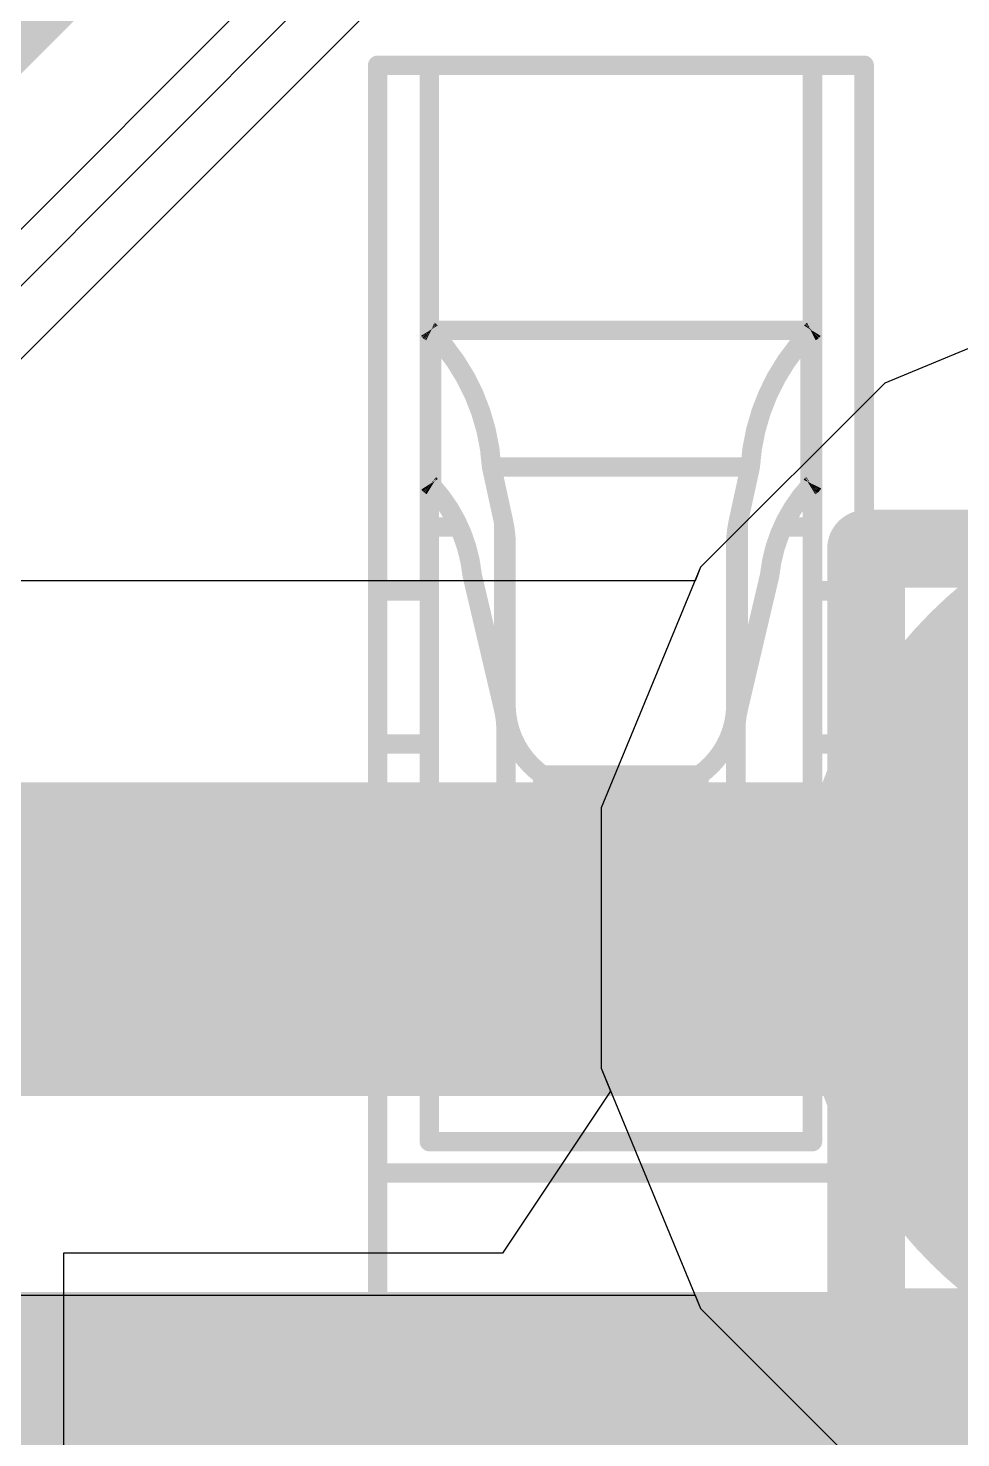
# Model space of a CAD drawing. Header units: inches. Extents: x -6 to 5433, y -4 to 5447.
# Drawn here: x 20.258 to 20.867, y 26.502 to 27.422 of the extents above; entities that cross this region are included whole.
import ezdxf

# ---------------------------------------------------------------- set-up
doc = ezdxf.new("R2010")
doc.units = ezdxf.units.IN
for name, color, linetype in [('Bottom Layer', 5, 'Continuous'), ('Bottom Solder', 6, 'Continuous'), ('Drill Drawing', 1, 'Continuous'), ('Ground', 16, 'Continuous'), ('Mechanical 4', 56, 'Continuous'), ('Power', 76, 'Continuous'), ('Top Layer', 1, 'Continuous'), ('Top Solder', 216, 'Continuous')]:
    doc.layers.add(name, color=color, linetype=linetype)

msp = doc.modelspace()

# ---------------------------------------------------------------- hatches: boundary and pattern name
at = {"layer": 'Bottom Layer'}
h = msp.add_hatch(color=5, dxfattribs=at)
edge = h.paths.add_edge_path()
edge.add_arc((21.05892, 26.82842), 0.3, 0, 360)
at = {"layer": 'Ground'}
h = msp.add_hatch(color=16, dxfattribs=at)
edge = h.paths.add_edge_path()
edge.add_arc((21.05892, 26.82842), 0.3, 0, 360)
at = {"layer": 'Power'}
h = msp.add_hatch(color=76, dxfattribs=at)
edge = h.paths.add_edge_path()
edge.add_arc((21.05892, 26.82842), 0.3, 0, 360)
at = {"layer": 'Top Layer'}
h = msp.add_hatch(color=1, dxfattribs=at)
edge = h.paths.add_edge_path()
edge.add_arc((21.05892, 26.82842), 0.3, 0, 360)
at = {"layer": 'Top Solder'}
for points in [[(20.3147, 24.94415), (19.8065, 24.94415), (19.8065, 26.59735), (20.3147, 26.59735)], [(20.8147, 24.94415), (20.3065, 24.94415), (20.3065, 26.59735), (20.8147, 26.59735)], [(21.3147, 24.94415), (20.8065, 24.94415), (20.8065, 26.59735), (21.3147, 26.59735)]]:
    msp.add_hatch(color=216, dxfattribs=at).paths.add_polyline_path(points)

# ---------------------------------------------------------------- linework, layer by layer
at = {"layer": 'Bottom Layer'}
msp.add_lwpolyline([(18.62447, 26.82675, 0.2032, 0.2032, 0), (21.05724, 26.82675, 0.2032, 0.2032, 0)], format="xyseb", dxfattribs=at)
at = {"layer": 'Bottom Solder'}
msp.add_line((13.1545, 20.14522), (5432.85213, 5447.49311), dxfattribs=at)
at = {"layer": 'Drill Drawing'}
for points in [[(20.80492, 27.08242, 0.0508, 0.0508, 0), (21.31292, 27.08242, 0.0508, 0.0508, 0)], [(20.80492, 26.57442, 0.0508, 0.0508, 0), (20.80492, 27.08242, 0.0508, 0.0508, 0)], [(20.80492, 26.57442, 0.0508, 0.0508, 0), (21.31292, 26.57442, 0.0508, 0.0508, 0)]]:
    msp.add_lwpolyline(points, format="xyseb", dxfattribs=at)
for points in [[(20.79222, 27.08242, 0.0254, 0.0254, 1), (20.81762, 27.08242, 0.0254, 0.0254, 1)], [(20.79222, 27.08242, 0.0254, 0.0254, 1), (20.81762, 27.08242, 0.0254, 0.0254, 1)], [(20.79222, 26.57442, 0.0254, 0.0254, 1), (20.81762, 26.57442, 0.0254, 0.0254, 1)], [(20.79222, 26.57442, 0.0254, 0.0254, 1), (20.81762, 26.57442, 0.0254, 0.0254, 1)]]:
    msp.add_lwpolyline(points, format="xyseb", close=True, dxfattribs=at)
at = {"layer": 'Ground'}
for p, q in [((20.97398, 27.25542), (20.81704, 27.19042)), ((20.81704, 27.19042), (20.69693, 27.0703)), ((20.69693, 27.0703), (20.69329, 27.0615)), ((20.69329, 27.0615), (18.72048, 27.0615)), ((18.81703, 26.59535), (20.69329, 26.59535)), ((20.69329, 26.59535), (20.69693, 26.58655)), ((20.69693, 26.58655), (20.81704, 26.46643))]:
    msp.add_line(p, q, dxfattribs=at)
msp.add_lwpolyline([(18.72048, 26.82842, 0.2032, 0.2032, 0), (21.05892, 26.82842, 0.2032, 0.2032, 0)], format="xyseb", dxfattribs=at)
at = {"layer": 'Mechanical 4'}
for points in [[(20.48615, 27.39795, 0.0127, 0.0127, 0), (20.80365, 27.39795, 0.0127, 0.0127, 0)], [(20.48615, 26.51495, 0.0127, 0.0127, 0), (20.48615, 27.39795, 0.0127, 0.0127, 0)], [(20.51991, 26.69548, 0.0127, 0.0127, 0), (20.51991, 27.39795, 0.0127, 0.0127, 0)], [(20.76991, 26.69548, 0.0127, 0.0127, 0), (20.76991, 27.39795, 0.0127, 0.0127, 0)], [(20.80365, 26.51495, 0.0127, 0.0127, 0), (20.80365, 27.39795, 0.0127, 0.0127, 0)], [(20.52, 27.22461, 0.0127, 0.0127, -0.032605), (20.5199, 27.22475, 0.0127, 0.0127, 0)], [(20.51991, 27.22495, 0.0127, 0.0127, 0), (20.76991, 27.22495, 0.0127, 0.0127, 0)], [(20.52007, 27.22454, 0.0127, 0.0127, -0.028288), (20.52, 27.22461, 0.0127, 0.0127, 0)], [(20.52016, 27.22446, 0.0127, 0.0127, -0.026751), (20.52007, 27.22454, 0.0127, 0.0127, 0)], [(20.52029, 27.22437, 0.0127, 0.0127, -0.021994), (20.52016, 27.22446, 0.0127, 0.0127, 0)], [(20.52046, 27.22428, 0.0127, 0.0127, -0.016687), (20.52029, 27.22437, 0.0127, 0.0127, 0)], [(20.52066, 27.22417, 0.0127, 0.0127, -0.009376), (20.52045, 27.22428, 0.0127, 0.0127, 0)], [(20.5209, 27.22406, 0.0127, 0.0127, -0.005205), (20.52066, 27.22417, 0.0127, 0.0127, 0)], [(20.5209, 27.22406, 0.0127, 0.0127, 0), (20.52116, 27.22394, 0.0127, 0.0127, 0)], [(20.52116, 27.22394, 0.0127, 0.0127, 0), (20.52142, 27.22382, 0.0127, 0.0127, 0)], [(20.52142, 27.12344, 0.0127, 0.0127, 0), (20.52142, 27.22382, 0.0127, 0.0127, 0)], [(20.52142, 27.22382, 0.0127, 0.0127, -0.179894), (20.56053, 27.13571, 0.0127, 0.0127, 0)], [(20.72928, 27.13571, 0.0127, 0.0127, -0.179894), (20.76839, 27.22382, 0.0127, 0.0127, 0)], [(20.76839, 27.22382, 0.0127, 0.0127, 0), (20.7689, 27.22405, 0.0127, 0.0127, 0)], [(20.76839, 27.12344, 0.0127, 0.0127, 0), (20.76839, 27.22382, 0.0127, 0.0127, 0)], [(20.7689, 27.22405, 0.0127, 0.0127, 0), (20.76913, 27.22416, 0.0127, 0.0127, 0)], [(20.76934, 27.22427, 0.0127, 0.0127, -0.00707), (20.76913, 27.22416, 0.0127, 0.0127, 0)], [(20.76952, 27.22437, 0.0127, 0.0127, -0.012209), (20.76934, 27.22427, 0.0127, 0.0127, 0)], [(20.76966, 27.22446, 0.0127, 0.0127, -0.02262), (20.76952, 27.22437, 0.0127, 0.0127, 0)], [(20.76976, 27.22454, 0.0127, 0.0127, -0.031881), (20.76966, 27.22446, 0.0127, 0.0127, 0)], [(20.76982, 27.22461, 0.0127, 0.0127, -0.037446), (20.76976, 27.22454, 0.0127, 0.0127, 0)], [(20.76987, 27.22468, 0.0127, 0.0127, -0.032689), (20.76982, 27.22461, 0.0127, 0.0127, 0)], [(20.7699, 27.22475, 0.0127, 0.0127, -0.013234), (20.76987, 27.22468, 0.0127, 0.0127, 0)], [(20.56053, 27.13571, 0.0127, 0.0127, 0), (20.72928, 27.13571, 0.0127, 0.0127, 0)], [(20.56053, 27.13571, 0.0127, 0.0127, 0), (20.56839, 27.09962, 0.0127, 0.0127, 0)], [(20.72142, 27.09962, 0.0127, 0.0127, 0), (20.72928, 27.13571, 0.0127, 0.0127, 0)], [(20.52, 27.12449, 0.0127, 0.0127, -0.028597), (20.5199, 27.12468, 0.0127, 0.0127, 0)], [(20.52016, 27.1243, 0.0127, 0.0127, -0.054321), (20.52, 27.1245, 0.0127, 0.0127, 0)], [(20.52029, 27.12418, 0.0127, 0.0127, -0.023386), (20.52016, 27.12429, 0.0127, 0.0127, 0)], [(20.52045, 27.12405, 0.0127, 0.0127, -0.018562), (20.52029, 27.12418, 0.0127, 0.0127, 0)], [(20.76952, 27.12418, 0.0127, 0.0127, -0.013729), (20.76934, 27.12405, 0.0127, 0.0127, 0)], [(20.76966, 27.1243, 0.0127, 0.0127, -0.024462), (20.76952, 27.12418, 0.0127, 0.0127, 0)], [(20.76976, 27.12441, 0.0127, 0.0127, -0.032319), (20.76966, 27.1243, 0.0127, 0.0127, 0)], [(20.76982, 27.1245, 0.0127, 0.0127, -0.035041), (20.76976, 27.12441, 0.0127, 0.0127, 0)], [(20.76987, 27.12459, 0.0127, 0.0127, -0.028404), (20.76982, 27.1245, 0.0127, 0.0127, 0)], [(20.76991, 27.12468, 0.0127, 0.0127, -0.011022), (20.76987, 27.12459, 0.0127, 0.0127, 0)], [(20.52066, 27.12391, 0.0127, 0.0127, -0.010737), (20.52045, 27.12405, 0.0127, 0.0127, 0)], [(20.5209, 27.12376, 0.0127, 0.0127, -0.006055), (20.52066, 27.12391, 0.0127, 0.0127, 0)], [(20.5209, 27.12376, 0.0127, 0.0127, 0), (20.52116, 27.1236, 0.0127, 0.0127, 0)], [(20.52116, 27.1236, 0.0127, 0.0127, 0), (20.52142, 27.12344, 0.0127, 0.0127, 0)], [(20.52142, 27.12344, 0.0127, 0.0127, -0.162591), (20.54787, 27.06494, 0.0127, 0.0127, 0)], [(20.74194, 27.06494, 0.0127, 0.0127, -0.162591), (20.76839, 27.12344, 0.0127, 0.0127, 0)], [(20.76839, 27.12344, 0.0127, 0.0127, 0), (20.7689, 27.12375, 0.0127, 0.0127, 0)], [(20.76913, 27.1239, 0.0127, 0.0127, -0.004821), (20.7689, 27.12375, 0.0127, 0.0127, 0)], [(20.76934, 27.12405, 0.0127, 0.0127, -0.00812), (20.76913, 27.1239, 0.0127, 0.0127, 0)], [(20.51991, 27.09661, 0.0127, 0.0127, 0), (20.53857, 27.09661, 0.0127, 0.0127, 0)], [(20.56839, 26.97766, 0.0127, 0.0127, 0), (20.56839, 27.09962, 0.0127, 0.0127, 0)], [(20.56839, 27.09962, 0.0127, 0.0127, -0.053658), (20.56991, 27.08554, 0.0127, 0.0127, 0)], [(20.71991, 27.08554, 0.0127, 0.0127, -0.053658), (20.72142, 27.09962, 0.0127, 0.0127, 0)], [(20.72142, 26.97766, 0.0127, 0.0127, 0), (20.72142, 27.09962, 0.0127, 0.0127, 0)], [(20.75124, 27.09661, 0.0127, 0.0127, 0), (20.76991, 27.09661, 0.0127, 0.0127, 0)], [(20.56991, 26.86619, 0.0127, 0.0127, 0), (20.56991, 27.08554, 0.0127, 0.0127, 0)], [(20.71991, 26.86619, 0.0127, 0.0127, 0), (20.71991, 27.08554, 0.0127, 0.0127, 0)], [(20.54786, 27.06495, 0.0127, 0.0127, 0), (20.56839, 26.97766, 0.0127, 0.0127, 0)], [(20.72142, 26.97766, 0.0127, 0.0127, 0), (20.74194, 27.06495, 0.0127, 0.0127, 0)], [(20.48615, 27.05494, 0.0127, 0.0127, 0), (20.51991, 27.05494, 0.0127, 0.0127, 0)], [(20.76991, 27.05494, 0.0127, 0.0127, 0), (20.80365, 27.05494, 0.0127, 0.0127, 0)], [(20.56839, 26.97766, 0.0127, 0.0127, -0.057864), (20.56991, 26.96463, 0.0127, 0.0127, 0)], [(20.59391, 26.93461, 0.0127, 0.0127, -0.23748), (20.56991, 26.97918, 0.0127, 0.0127, 0)], [(20.71991, 26.97918, 0.0127, 0.0127, -0.23748), (20.6959, 26.93461, 0.0127, 0.0127, 0)], [(20.71991, 26.96463, 0.0127, 0.0127, -0.057864), (20.72142, 26.97766, 0.0127, 0.0127, 0)], [(20.48615, 26.95494, 0.0127, 0.0127, 0), (20.51991, 26.95494, 0.0127, 0.0127, 0)], [(20.76991, 26.95494, 0.0127, 0.0127, 0), (20.80365, 26.95494, 0.0127, 0.0127, 0)], [(20.59392, 26.93461, 0.0127, 0.0127, 0), (20.69589, 26.93461, 0.0127, 0.0127, 0)], [(20.59392, 26.82495, 0.0127, 0.0127, 0), (20.59392, 26.93461, 0.0127, 0.0127, 0)], [(20.69589, 26.82495, 0.0127, 0.0127, 0), (20.69589, 26.93461, 0.0127, 0.0127, 0)], [(20.16865, 26.91995, 0.0127, 0.0127, 0), (20.48615, 26.91995, 0.0127, 0.0127, 0)], [(20.80365, 26.91995, 0.0127, 0.0127, 0), (21.12115, 26.91995, 0.0127, 0.0127, 0)], [(20.59391, 26.82495, 0.0127, 0.0127, -0.247377), (20.56991, 26.8662, 0.0127, 0.0127, 0)], [(20.71991, 26.8662, 0.0127, 0.0127, -0.247377), (20.6959, 26.82495, 0.0127, 0.0127, 0)], [(20.59392, 26.82495, 0.0127, 0.0127, 0), (20.69589, 26.82495, 0.0127, 0.0127, 0)], [(20.51991, 26.75215, 0.0127, 0.0127, 0), (20.76991, 26.75215, 0.0127, 0.0127, 0)], [(20.51991, 26.69548, 0.0127, 0.0127, 0), (20.76991, 26.69548, 0.0127, 0.0127, 0)], [(20.48615, 26.67495, 0.0127, 0.0127, 0), (20.80365, 26.67495, 0.0127, 0.0127, 0)], [(20.48615, 26.51495, 0.0127, 0.0127, 0), (20.80365, 26.51495, 0.0127, 0.0127, 0)]]:
    msp.add_lwpolyline(points, format="xyseb", dxfattribs=at)
for points in [[(20.48298, 27.39795, 0.00635, 0.00635, 1), (20.48933, 27.39795, 0.00635, 0.00635, 1)], [(20.48298, 27.39795, 0.00635, 0.00635, 1), (20.48933, 27.39795, 0.00635, 0.00635, 1)], [(20.51673, 27.39795, 0.00635, 0.00635, 1), (20.52308, 27.39795, 0.00635, 0.00635, 1)], [(20.76673, 27.39795, 0.00635, 0.00635, 1), (20.77308, 27.39795, 0.00635, 0.00635, 1)], [(20.80048, 27.39795, 0.00635, 0.00635, 1), (20.80683, 27.39795, 0.00635, 0.00635, 1)], [(20.80048, 27.39795, 0.00635, 0.00635, 1), (20.80683, 27.39795, 0.00635, 0.00635, 1)], [(20.51673, 27.22475, 0.00635, 0.00635, 1), (20.52308, 27.22475, 0.00635, 0.00635, 1)], [(20.51673, 27.22495, 0.00635, 0.00635, 1), (20.52308, 27.22495, 0.00635, 0.00635, 1)], [(20.51682, 27.22461, 0.00635, 0.00635, 1), (20.52317, 27.22461, 0.00635, 0.00635, 1)], [(20.51683, 27.22461, 0.00635, 0.00635, 1), (20.52318, 27.22461, 0.00635, 0.00635, 1)], [(20.5169, 27.22454, 0.00635, 0.00635, 1), (20.52325, 27.22454, 0.00635, 0.00635, 1)], [(20.5169, 27.22454, 0.00635, 0.00635, 1), (20.52325, 27.22454, 0.00635, 0.00635, 1)], [(20.51699, 27.22446, 0.00635, 0.00635, 1), (20.52334, 27.22446, 0.00635, 0.00635, 1)], [(20.51699, 27.22446, 0.00635, 0.00635, 1), (20.52334, 27.22446, 0.00635, 0.00635, 1)], [(20.51711, 27.22437, 0.00635, 0.00635, 1), (20.52346, 27.22437, 0.00635, 0.00635, 1)], [(20.51711, 27.22437, 0.00635, 0.00635, 1), (20.52346, 27.22437, 0.00635, 0.00635, 1)], [(20.51728, 27.22428, 0.00635, 0.00635, 1), (20.52363, 27.22428, 0.00635, 0.00635, 1)], [(20.51728, 27.22428, 0.00635, 0.00635, 1), (20.52363, 27.22428, 0.00635, 0.00635, 1)], [(20.51749, 27.22417, 0.00635, 0.00635, 1), (20.52383, 27.22417, 0.00635, 0.00635, 1)], [(20.51749, 27.22417, 0.00635, 0.00635, 1), (20.52383, 27.22417, 0.00635, 0.00635, 1)], [(20.51772, 27.22406, 0.00635, 0.00635, 1), (20.52407, 27.22406, 0.00635, 0.00635, 1)], [(20.51772, 27.22406, 0.00635, 0.00635, 1), (20.52407, 27.22406, 0.00635, 0.00635, 1)], [(20.51798, 27.22394, 0.00635, 0.00635, 1), (20.52433, 27.22394, 0.00635, 0.00635, 1)], [(20.51798, 27.22394, 0.00635, 0.00635, 1), (20.52433, 27.22394, 0.00635, 0.00635, 1)], [(20.51825, 27.22382, 0.00635, 0.00635, 1), (20.5246, 27.22382, 0.00635, 0.00635, 1)], [(20.51825, 27.22382, 0.00635, 0.00635, 1), (20.5246, 27.22382, 0.00635, 0.00635, 1)], [(20.51825, 27.22382, 0.00635, 0.00635, 1), (20.5246, 27.22382, 0.00635, 0.00635, 1)], [(20.76521, 27.22382, 0.00635, 0.00635, 1), (20.77156, 27.22382, 0.00635, 0.00635, 1)], [(20.76521, 27.22382, 0.00635, 0.00635, 1), (20.77156, 27.22382, 0.00635, 0.00635, 1)], [(20.76521, 27.22382, 0.00635, 0.00635, 1), (20.77156, 27.22382, 0.00635, 0.00635, 1)], [(20.76572, 27.22405, 0.00635, 0.00635, 1), (20.77207, 27.22405, 0.00635, 0.00635, 1)], [(20.76572, 27.22405, 0.00635, 0.00635, 1), (20.77207, 27.22405, 0.00635, 0.00635, 1)], [(20.76596, 27.22416, 0.00635, 0.00635, 1), (20.77231, 27.22416, 0.00635, 0.00635, 1)], [(20.76596, 27.22416, 0.00635, 0.00635, 1), (20.77231, 27.22416, 0.00635, 0.00635, 1)], [(20.76617, 27.22427, 0.00635, 0.00635, 1), (20.77252, 27.22427, 0.00635, 0.00635, 1)], [(20.76617, 27.22427, 0.00635, 0.00635, 1), (20.77252, 27.22427, 0.00635, 0.00635, 1)], [(20.76635, 27.22437, 0.00635, 0.00635, 1), (20.7727, 27.22437, 0.00635, 0.00635, 1)], [(20.76634, 27.22437, 0.00635, 0.00635, 1), (20.77269, 27.22437, 0.00635, 0.00635, 1)], [(20.76648, 27.22446, 0.00635, 0.00635, 1), (20.77283, 27.22446, 0.00635, 0.00635, 1)], [(20.76649, 27.22446, 0.00635, 0.00635, 1), (20.77284, 27.22446, 0.00635, 0.00635, 1)], [(20.76658, 27.22454, 0.00635, 0.00635, 1), (20.77293, 27.22454, 0.00635, 0.00635, 1)], [(20.76658, 27.22454, 0.00635, 0.00635, 1), (20.77293, 27.22454, 0.00635, 0.00635, 1)], [(20.76665, 27.22461, 0.00635, 0.00635, 1), (20.773, 27.22461, 0.00635, 0.00635, 1)], [(20.76665, 27.22461, 0.00635, 0.00635, 1), (20.773, 27.22461, 0.00635, 0.00635, 1)], [(20.76669, 27.22468, 0.00635, 0.00635, 1), (20.77304, 27.22468, 0.00635, 0.00635, 1)], [(20.76669, 27.22468, 0.00635, 0.00635, 1), (20.77304, 27.22468, 0.00635, 0.00635, 1)], [(20.76673, 27.22475, 0.00635, 0.00635, 1), (20.77308, 27.22475, 0.00635, 0.00635, 1)], [(20.76673, 27.22495, 0.00635, 0.00635, 1), (20.77308, 27.22495, 0.00635, 0.00635, 1)], [(20.55736, 27.13571, 0.00635, 0.00635, 1), (20.56371, 27.13571, 0.00635, 0.00635, 1)], [(20.55736, 27.13571, 0.00635, 0.00635, 1), (20.56371, 27.13571, 0.00635, 0.00635, 1)], [(20.55736, 27.13571, 0.00635, 0.00635, 1), (20.56371, 27.13571, 0.00635, 0.00635, 1)], [(20.7261, 27.13571, 0.00635, 0.00635, 1), (20.73245, 27.13571, 0.00635, 0.00635, 1)], [(20.7261, 27.13571, 0.00635, 0.00635, 1), (20.73245, 27.13571, 0.00635, 0.00635, 1)], [(20.7261, 27.13571, 0.00635, 0.00635, 1), (20.73245, 27.13571, 0.00635, 0.00635, 1)], [(20.51673, 27.12468, 0.00635, 0.00635, 1), (20.52308, 27.12468, 0.00635, 0.00635, 1)], [(20.51683, 27.1245, 0.00635, 0.00635, 1), (20.52318, 27.1245, 0.00635, 0.00635, 1)], [(20.51683, 27.12449, 0.00635, 0.00635, 1), (20.52318, 27.12449, 0.00635, 0.00635, 1)], [(20.51699, 27.1243, 0.00635, 0.00635, 1), (20.52334, 27.1243, 0.00635, 0.00635, 1)], [(20.51699, 27.12429, 0.00635, 0.00635, 1), (20.52334, 27.12429, 0.00635, 0.00635, 1)], [(20.51711, 27.12418, 0.00635, 0.00635, 1), (20.52346, 27.12418, 0.00635, 0.00635, 1)], [(20.51711, 27.12418, 0.00635, 0.00635, 1), (20.52346, 27.12418, 0.00635, 0.00635, 1)], [(20.76635, 27.12418, 0.00635, 0.00635, 1), (20.7727, 27.12418, 0.00635, 0.00635, 1)], [(20.76634, 27.12418, 0.00635, 0.00635, 1), (20.77269, 27.12418, 0.00635, 0.00635, 1)], [(20.76648, 27.1243, 0.00635, 0.00635, 1), (20.77283, 27.1243, 0.00635, 0.00635, 1)], [(20.76648, 27.1243, 0.00635, 0.00635, 1), (20.77283, 27.1243, 0.00635, 0.00635, 1)], [(20.76658, 27.12441, 0.00635, 0.00635, 1), (20.77293, 27.12441, 0.00635, 0.00635, 1)], [(20.76658, 27.12441, 0.00635, 0.00635, 1), (20.77293, 27.12441, 0.00635, 0.00635, 1)], [(20.76665, 27.1245, 0.00635, 0.00635, 1), (20.773, 27.1245, 0.00635, 0.00635, 1)], [(20.76665, 27.1245, 0.00635, 0.00635, 1), (20.773, 27.1245, 0.00635, 0.00635, 1)], [(20.76669, 27.12459, 0.00635, 0.00635, 1), (20.77304, 27.12459, 0.00635, 0.00635, 1)], [(20.76669, 27.12459, 0.00635, 0.00635, 1), (20.77304, 27.12459, 0.00635, 0.00635, 1)], [(20.76673, 27.12468, 0.00635, 0.00635, 1), (20.77308, 27.12468, 0.00635, 0.00635, 1)], [(20.51728, 27.12405, 0.00635, 0.00635, 1), (20.52363, 27.12405, 0.00635, 0.00635, 1)], [(20.51728, 27.12405, 0.00635, 0.00635, 1), (20.52363, 27.12405, 0.00635, 0.00635, 1)], [(20.51749, 27.12391, 0.00635, 0.00635, 1), (20.52384, 27.12391, 0.00635, 0.00635, 1)], [(20.51749, 27.12391, 0.00635, 0.00635, 1), (20.52383, 27.12391, 0.00635, 0.00635, 1)], [(20.51772, 27.12376, 0.00635, 0.00635, 1), (20.52407, 27.12376, 0.00635, 0.00635, 1)], [(20.51772, 27.12376, 0.00635, 0.00635, 1), (20.52407, 27.12376, 0.00635, 0.00635, 1)], [(20.51798, 27.1236, 0.00635, 0.00635, 1), (20.52433, 27.1236, 0.00635, 0.00635, 1)], [(20.51798, 27.1236, 0.00635, 0.00635, 1), (20.52433, 27.1236, 0.00635, 0.00635, 1)], [(20.51825, 27.12344, 0.00635, 0.00635, 1), (20.5246, 27.12344, 0.00635, 0.00635, 1)], [(20.51825, 27.12344, 0.00635, 0.00635, 1), (20.5246, 27.12344, 0.00635, 0.00635, 1)], [(20.51825, 27.12344, 0.00635, 0.00635, 1), (20.5246, 27.12344, 0.00635, 0.00635, 1)], [(20.76521, 27.12344, 0.00635, 0.00635, 1), (20.77156, 27.12344, 0.00635, 0.00635, 1)], [(20.76521, 27.12344, 0.00635, 0.00635, 1), (20.77156, 27.12344, 0.00635, 0.00635, 1)], [(20.76521, 27.12344, 0.00635, 0.00635, 1), (20.77156, 27.12344, 0.00635, 0.00635, 1)], [(20.76572, 27.12375, 0.00635, 0.00635, 1), (20.77207, 27.12375, 0.00635, 0.00635, 1)], [(20.76572, 27.12375, 0.00635, 0.00635, 1), (20.77207, 27.12375, 0.00635, 0.00635, 1)], [(20.76596, 27.1239, 0.00635, 0.00635, 1), (20.77231, 27.1239, 0.00635, 0.00635, 1)], [(20.76596, 27.1239, 0.00635, 0.00635, 1), (20.77231, 27.1239, 0.00635, 0.00635, 1)], [(20.76617, 27.12405, 0.00635, 0.00635, 1), (20.77252, 27.12405, 0.00635, 0.00635, 1)], [(20.76617, 27.12405, 0.00635, 0.00635, 1), (20.77252, 27.12405, 0.00635, 0.00635, 1)], [(20.51673, 27.09661, 0.00635, 0.00635, 1), (20.52308, 27.09661, 0.00635, 0.00635, 1)], [(20.53539, 27.09661, 0.00635, 0.00635, 1), (20.54174, 27.09661, 0.00635, 0.00635, 1)], [(20.56521, 27.09962, 0.00635, 0.00635, 1), (20.57156, 27.09962, 0.00635, 0.00635, 1)], [(20.56521, 27.09962, 0.00635, 0.00635, 1), (20.57156, 27.09962, 0.00635, 0.00635, 1)], [(20.56521, 27.09962, 0.00635, 0.00635, 1), (20.57156, 27.09962, 0.00635, 0.00635, 1)], [(20.71825, 27.09962, 0.00635, 0.00635, 1), (20.7246, 27.09962, 0.00635, 0.00635, 1)], [(20.71825, 27.09962, 0.00635, 0.00635, 1), (20.7246, 27.09962, 0.00635, 0.00635, 1)], [(20.71825, 27.09962, 0.00635, 0.00635, 1), (20.7246, 27.09962, 0.00635, 0.00635, 1)], [(20.74807, 27.09661, 0.00635, 0.00635, 1), (20.75442, 27.09661, 0.00635, 0.00635, 1)], [(20.76673, 27.09661, 0.00635, 0.00635, 1), (20.77308, 27.09661, 0.00635, 0.00635, 1)], [(20.56673, 27.08554, 0.00635, 0.00635, 1), (20.57308, 27.08554, 0.00635, 0.00635, 1)], [(20.56673, 27.08554, 0.00635, 0.00635, 1), (20.57308, 27.08554, 0.00635, 0.00635, 1)], [(20.71673, 27.08554, 0.00635, 0.00635, 1), (20.72308, 27.08554, 0.00635, 0.00635, 1)], [(20.71673, 27.08554, 0.00635, 0.00635, 1), (20.72308, 27.08554, 0.00635, 0.00635, 1)], [(20.54469, 27.06495, 0.00635, 0.00635, 1), (20.55104, 27.06495, 0.00635, 0.00635, 1)], [(20.54469, 27.06494, 0.00635, 0.00635, 1), (20.55104, 27.06494, 0.00635, 0.00635, 1)], [(20.73877, 27.06495, 0.00635, 0.00635, 1), (20.74512, 27.06495, 0.00635, 0.00635, 1)], [(20.73877, 27.06494, 0.00635, 0.00635, 1), (20.74512, 27.06494, 0.00635, 0.00635, 1)], [(20.48298, 27.05494, 0.00635, 0.00635, 1), (20.48933, 27.05494, 0.00635, 0.00635, 1)], [(20.51673, 27.05494, 0.00635, 0.00635, 1), (20.52308, 27.05494, 0.00635, 0.00635, 1)], [(20.76673, 27.05494, 0.00635, 0.00635, 1), (20.77308, 27.05494, 0.00635, 0.00635, 1)], [(20.80048, 27.05494, 0.00635, 0.00635, 1), (20.80683, 27.05494, 0.00635, 0.00635, 1)], [(20.56521, 26.97766, 0.00635, 0.00635, 1), (20.57156, 26.97766, 0.00635, 0.00635, 1)], [(20.56521, 26.97766, 0.00635, 0.00635, 1), (20.57156, 26.97766, 0.00635, 0.00635, 1)], [(20.56521, 26.97766, 0.00635, 0.00635, 1), (20.57156, 26.97766, 0.00635, 0.00635, 1)], [(20.56673, 26.97918, 0.00635, 0.00635, 1), (20.57308, 26.97918, 0.00635, 0.00635, 1)], [(20.71673, 26.97918, 0.00635, 0.00635, 1), (20.72308, 26.97918, 0.00635, 0.00635, 1)], [(20.71825, 26.97766, 0.00635, 0.00635, 1), (20.7246, 26.97766, 0.00635, 0.00635, 1)], [(20.71825, 26.97766, 0.00635, 0.00635, 1), (20.7246, 26.97766, 0.00635, 0.00635, 1)], [(20.71825, 26.97766, 0.00635, 0.00635, 1), (20.7246, 26.97766, 0.00635, 0.00635, 1)], [(20.56673, 26.96463, 0.00635, 0.00635, 1), (20.57308, 26.96463, 0.00635, 0.00635, 1)], [(20.71673, 26.96463, 0.00635, 0.00635, 1), (20.72308, 26.96463, 0.00635, 0.00635, 1)], [(20.48298, 26.95494, 0.00635, 0.00635, 1), (20.48933, 26.95494, 0.00635, 0.00635, 1)], [(20.51673, 26.95494, 0.00635, 0.00635, 1), (20.52308, 26.95494, 0.00635, 0.00635, 1)], [(20.76673, 26.95494, 0.00635, 0.00635, 1), (20.77308, 26.95494, 0.00635, 0.00635, 1)], [(20.80048, 26.95494, 0.00635, 0.00635, 1), (20.80683, 26.95494, 0.00635, 0.00635, 1)], [(20.59074, 26.93461, 0.00635, 0.00635, 1), (20.59709, 26.93461, 0.00635, 0.00635, 1)], [(20.59074, 26.93461, 0.00635, 0.00635, 1), (20.59709, 26.93461, 0.00635, 0.00635, 1)], [(20.59074, 26.93461, 0.00635, 0.00635, 1), (20.59709, 26.93461, 0.00635, 0.00635, 1)], [(20.69272, 26.93461, 0.00635, 0.00635, 1), (20.69907, 26.93461, 0.00635, 0.00635, 1)], [(20.69272, 26.93461, 0.00635, 0.00635, 1), (20.69907, 26.93461, 0.00635, 0.00635, 1)], [(20.69272, 26.93461, 0.00635, 0.00635, 1), (20.69907, 26.93461, 0.00635, 0.00635, 1)], [(20.48298, 26.91995, 0.00635, 0.00635, 1), (20.48933, 26.91995, 0.00635, 0.00635, 1)], [(20.80048, 26.91995, 0.00635, 0.00635, 1), (20.80683, 26.91995, 0.00635, 0.00635, 1)], [(20.56673, 26.8662, 0.00635, 0.00635, 1), (20.57308, 26.8662, 0.00635, 0.00635, 1)], [(20.56673, 26.86619, 0.00635, 0.00635, 1), (20.57308, 26.86619, 0.00635, 0.00635, 1)], [(20.71673, 26.8662, 0.00635, 0.00635, 1), (20.72308, 26.8662, 0.00635, 0.00635, 1)], [(20.71673, 26.86619, 0.00635, 0.00635, 1), (20.72308, 26.86619, 0.00635, 0.00635, 1)], [(20.59074, 26.82495, 0.00635, 0.00635, 1), (20.59709, 26.82495, 0.00635, 0.00635, 1)], [(20.59074, 26.82495, 0.00635, 0.00635, 1), (20.59709, 26.82495, 0.00635, 0.00635, 1)], [(20.59074, 26.82495, 0.00635, 0.00635, 1), (20.59709, 26.82495, 0.00635, 0.00635, 1)], [(20.69272, 26.82495, 0.00635, 0.00635, 1), (20.69907, 26.82495, 0.00635, 0.00635, 1)], [(20.69272, 26.82495, 0.00635, 0.00635, 1), (20.69907, 26.82495, 0.00635, 0.00635, 1)], [(20.69272, 26.82495, 0.00635, 0.00635, 1), (20.69907, 26.82495, 0.00635, 0.00635, 1)], [(20.51673, 26.75215, 0.00635, 0.00635, 1), (20.52308, 26.75215, 0.00635, 0.00635, 1)], [(20.76673, 26.75215, 0.00635, 0.00635, 1), (20.77308, 26.75215, 0.00635, 0.00635, 1)], [(20.51673, 26.69548, 0.00635, 0.00635, 1), (20.52308, 26.69548, 0.00635, 0.00635, 1)], [(20.51673, 26.69548, 0.00635, 0.00635, 1), (20.52308, 26.69548, 0.00635, 0.00635, 1)], [(20.76673, 26.69548, 0.00635, 0.00635, 1), (20.77308, 26.69548, 0.00635, 0.00635, 1)], [(20.76673, 26.69548, 0.00635, 0.00635, 1), (20.77308, 26.69548, 0.00635, 0.00635, 1)], [(20.48298, 26.67495, 0.00635, 0.00635, 1), (20.48933, 26.67495, 0.00635, 0.00635, 1)], [(20.80048, 26.67495, 0.00635, 0.00635, 1), (20.80683, 26.67495, 0.00635, 0.00635, 1)], [(20.48298, 26.51495, 0.00635, 0.00635, 1), (20.48933, 26.51495, 0.00635, 0.00635, 1)], [(20.48298, 26.51495, 0.00635, 0.00635, 1), (20.48933, 26.51495, 0.00635, 0.00635, 1)], [(20.80048, 26.51495, 0.00635, 0.00635, 1), (20.80683, 26.51495, 0.00635, 0.00635, 1)], [(20.80048, 26.51495, 0.00635, 0.00635, 1), (20.80683, 26.51495, 0.00635, 0.00635, 1)]]:
    msp.add_lwpolyline(points, format="xyseb", close=True, dxfattribs=at)
at = {"layer": 'Power'}
for p, q in [((20.97398, 27.25542), (20.81704, 27.19042)), ((20.81704, 27.19042), (20.69693, 27.0703)), ((20.69693, 27.0703), (20.63192, 26.91336)), ((20.63192, 26.91336), (20.63192, 26.74349)), ((20.63192, 26.74349), (20.69693, 26.58655)), ((20.69693, 26.58655), (20.81704, 26.46643))]:
    msp.add_line(p, q, dxfattribs=at)
at = {"layer": 'Top Layer'}
for p, q in [((19.79672, 26.74975), (20.59732, 27.55035)), ((20.97398, 27.25542), (20.81704, 27.19042)), ((20.81704, 27.19042), (20.69693, 27.0703)), ((20.69693, 27.0703), (20.63192, 26.91336)), ((20.63192, 26.91336), (20.63192, 26.74349)), ((20.63192, 26.74349), (20.63819, 26.72834)), ((20.63819, 26.72834), (20.56763, 26.62275)), ((20.56763, 26.62275), (20.2811, 26.62275)), ((20.2811, 26.62275), (20.2811, 24.91875))]:
    msp.add_line(p, q, dxfattribs=at)
msp.add_lwpolyline([(19.5606, 26.84324, 0.2032, 0.2032, 0), (20.50078, 27.78342, 0.2032, 0.2032, 0)], format="xyseb", dxfattribs=at)
at = {"layer": 'Top Solder'}
msp.add_line((-1.79104, 5.21563), (5432.85213, 5447.49311), dxfattribs=at)

doc.saveas('drawing.dxf')
